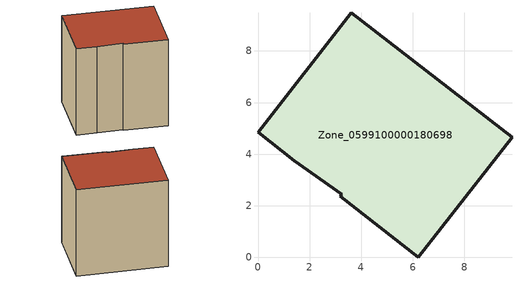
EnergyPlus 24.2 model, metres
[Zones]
Zone_0599100000180698
 floor ground (C_G): 6.2,0 3.18,2.36 3.25,2.46 1.4,3.75 0,4.85 3.62,9.49 9.84,4.66 z3.16
 wall outside (C_F): 1.4,3.75 3.25,2.46 3.18,2.36 6.2,0 9.84,4.66 3.62,9.49 0,4.85 1.4,3.75 z3.16:11.39
 roof outside (C_R): 3.18,2.36 6.2,0 9.84,4.66 3.62,9.49 0,4.85 1.4,3.75 3.25,2.46 z11.39
[BUILDING]
Pand.0599100000180698: North Axis=0; Terrain=City; Loads Convergence Tolerance Value=0.04; Temperature Convergence Tolerance Value=0.4; Solar Distribution=FullExterior; Maximum Number of Warmup Days=25; Minimum Number of Warmup Days=1
[Site:Location]
Rotterdam.The.Hague.AP_ZH_NLD Design_Conditions: Latitude=51.96; Longitude=4.45; Time Zone=1; Elevation=-4.5
[SITE:GROUNDTEMPERATURE:BUILDINGSURFACE]
18, 18, 18, 18, 18, 18, 18, 18, 18, 18, 18, 18
[MATERIAL] Thermal Absorptance=0.9; Solar Absorptance=0.7; Visible Absorptance=0.7
Name | Roughness | Thickness | Conductivity | Density | Specific Heat
G.TC.1946-1964 | MediumSmooth | 0.15 | 1 | 540 | 1210
F.TC.1946-1964 | Rough | 0.3 | 0.857143 | 1920 | 840
R.TC.1946-1964 | MediumRough | 0.2 | 0.235294 | 1500 | 1000
[CONSTRUCTION]
C_G: G.TC.1946-1964
C_F: F.TC.1946-1964
C_R: R.TC.1946-1964
[ZONE]
Zone_0599100000180698: Type=1; Multiplier=1; Ceiling Height=Autocalculate; Volume=Autocalculate; Floor Area=autocalculate; Part of Total Floor Area=Yes
[ZONEINFILTRATION:DESIGNFLOWRATE]
Infil_Zone_0599100000180698: Zone or ZoneList or Space or SpaceList=Zone_0599100000180698; Schedule=AlwaysOn; Design Flow Rate Calculation Method=Flow/Area; Flow Rate per Floor Area=0.003; Constant Term Coefficient=1; Temperature Term Coefficient=0; Velocity Term Coefficient=0; Velocity Squared Term Coefficient=0
[HVACTEMPLATE:ZONE:IDEALLOADSAIRSYSTEM]
Zone_0599100000180698: Maximum Heating Supply Air Temperature=50; Minimum Cooling Supply Air Temperature=13; Maximum Heating Supply Air Humidity Ratio=0.0156; Minimum Cooling Supply Air Humidity Ratio=0.0077; Heating Limit=NoLimit; Cooling Limit=NoLimit; Dehumidification Control Type=ConstantSensibleHeatRatio; Cooling Sensible Heat Ratio=0.7; Dehumidification Setpoint=60; Humidification Control Type=None; Humidification Setpoint=30; Outdoor Air Method=None; Outdoor Air Flow Rate per Person=0.00944; Outdoor Air Flow Rate per Zone Floor Area=0; Outdoor Air Flow Rate per Zone=0; Demand Controlled Ventilation Type=None; Outdoor Air Economizer Type=NoEconomizer; Heat Recovery Type=None; Sensible Heat Recovery Effectiveness=0.7; Latent Heat Recovery Effectiveness=0.65
[ZONECONTROL:THERMOSTAT]
ThermostatControl_Zone_0599100000180698: Zone or ZoneList=Zone_0599100000180698; Control Type Schedule=DualSetpointControlType; Control 1=Thermostat_Zone_0599100000180698; Temperature Difference Between Cutout And Setpoint=0
[THERMOSTATSETPOINT:DUALSETPOINT]
Thermostat_Zone_0599100000180698: Heating Setpoint Temperature Schedule=HeatingSetpoint_Zone_0599100000180698; Cooling Setpoint Temperature Schedule=CoolingSetpoint_Zone_0599100000180698
[SCHEDULE:COMPACT]
HeatingSetpoint_Zone_0599100000180698: Through: 12/31, For: AllDays, Until: 24:00, 21
CoolingSetpoint_Zone_0599100000180698: Through: 12/31, For: AllDays, Until: 24:00, 24
DualSetpointControlType: Through: 12/31, For: AllDays, Until: 24:00, 4
AlwaysOn: Through: 12/31, For: AllDays, Until: 24:00, 1
